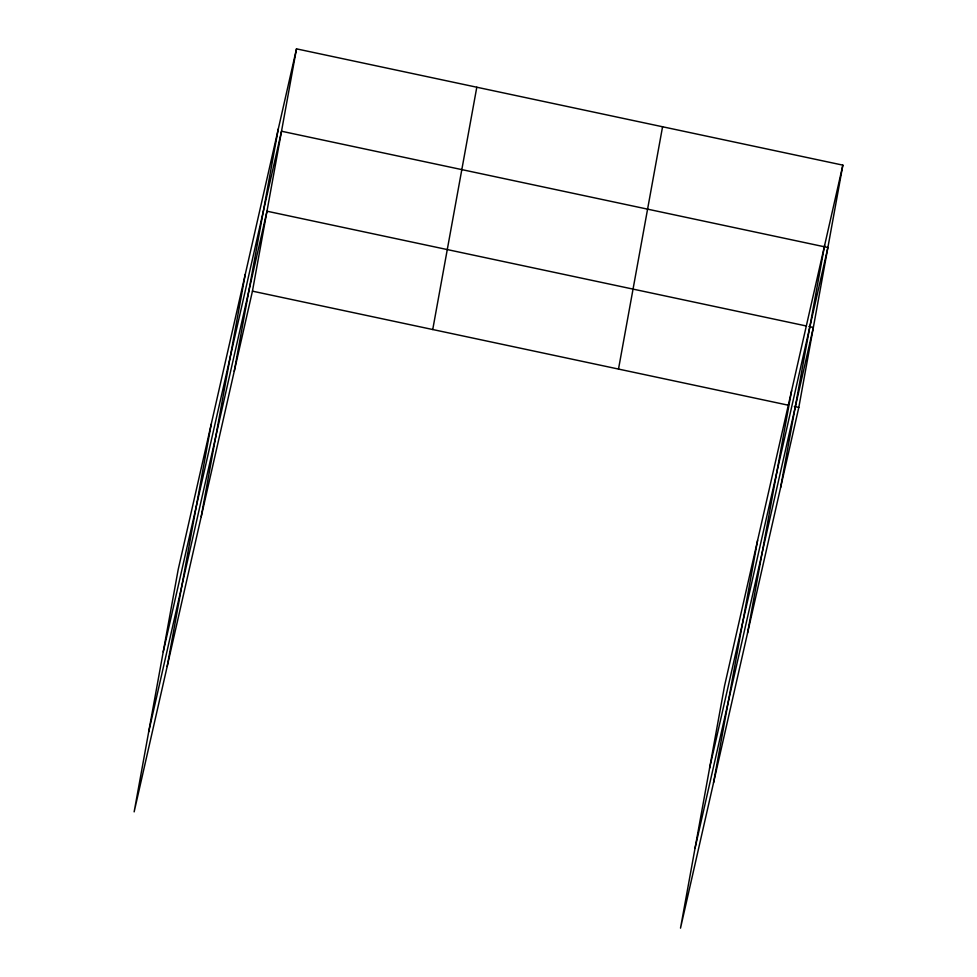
<?xml version="1.0" encoding="UTF-8"?>
<svg xmlns="http://www.w3.org/2000/svg" width="977" height="977" viewBox="0 0 977 977"><rect width="100%" height="100%" fill="white"/><g stroke="black" fill="none" stroke-linecap="round" stroke-linejoin="round"><path stroke-width="1.47" d="M167.177 666.473L211.227 424.165M201.201 516.686L245.251 274.378M234.236 371.297L278.286 128.988M296.495 48.85L178.193 569.554L134.142 811.863L252.445 291.158L296.495 48.85L842.858 165.137L798.807 407.446L680.505 928.15L724.555 685.842L842.858 165.137M432.738 329.53L476.8 87.222M618.502 369.074L662.565 126.754M713.54 782.76L757.59 540.452M747.564 632.962L791.626 390.653M780.599 487.584L824.649 245.276M163.22 651.94L281.523 131.236L827.885 247.523L709.583 768.227M148.675 731.907L266.977 211.203L805.891 325.891M695.038 848.183L813.34 327.478L808.871 326.526M252.445 291.158L788.378 405.223M794.338 406.493L798.807 407.446"/></g></svg>
